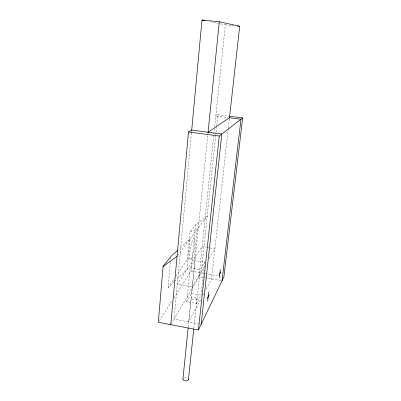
<?xml version="1.0" encoding="UTF-8"?>
<svg xmlns="http://www.w3.org/2000/svg" width="401" height="401" viewBox="0 0 401 401"><rect width="100%" height="100%" fill="white"/><g stroke="black" fill="none" stroke-linecap="round" stroke-linejoin="round"><path stroke-width="0.3" stroke-dasharray="2 1.5" d="M173.999 281.908L168.114 287.542L170.375 262.084M170.595 259.597L170.816 257.116M191.412 133.172L174.034 319.116L200.585 324.138M191.437 132.886L191.643 130.681M175.823 276.374L187.382 259.622L190.094 231.823L195.658 224.68L207.222 216.094L177.052 256.294M186.776 301.717L190.144 267.833L194.911 260.53L204.645 262.189L201.117 295.161L196.635 303.522L186.776 301.717L191.563 293.437L194.911 260.53M173.828 298.033L191.006 271.131L195.658 224.68M188.204 327.266L191.162 298.194M208.074 132.225L188.781 321.908L201.021 298.76M214.465 128.771L198.971 276.725L204.435 277.682M214.69 126.596L225.347 24.812L209.172 21.514M193.813 328.479L196.946 298.585M196.635 303.522L200.199 269.572L204.645 262.189M215.758 135.307L201.217 272.911L171.357 323.662M215.823 134.686L216.024 132.816M216.089 132.195L216.746 125.969M216.811 125.348L217.928 114.761L229.061 116.175M228.304 128.325L211.507 278.921L205.392 290.494M228.375 127.703L229.362 118.861M203.061 294.9L203.643 293.803M204.4 266.485L192.345 286.885L177.297 284.199L202.124 246.65L206.37 247.357M209.162 258.434L214.871 248.77L206.981 247.457M159.347 320.72L172.48 300.143M168.114 287.542L174.42 278.404M174.45 281.477L187.117 269.347L190.099 238.911L178.651 249.377M217.928 114.761L215.798 116.004L228.079 117.568M190.094 231.823L197.202 229.442L194.259 258.545L187.382 259.622M225.347 24.812L231.322 25.408M231.918 25.469L234.309 25.709M190.144 267.833L200.199 269.572M191.006 271.131L204.896 273.547M205.507 273.657L220.224 276.214M205.041 277.788L222.024 280.765M191.563 293.437L201.117 295.161M184.254 377.973A2.777 1.539 5.9 0 1 187.593 378.409M192.099 299.141A2.907 1.233 5.9 0 0 196.881 298.905A2.907 1.233 5.9 0 0 193.187 297.141A2.907 1.233 5.9 0 0 192.099 299.141M192.505 256.229A10.827 1.94 -80.5 0 0 194.32 238.615A10.827 1.94 -80.5 0 0 189.808 252.324A10.827 1.94 -80.5 0 0 192.505 256.229"/><path stroke-width="0.6" d="M177.738 250.214L170.871 256.495L163.082 266.49L158.335 322.299L198.435 329.958L223.898 276.855L242.665 117.899L229.678 116.25M170.766 324.675L188.49 131.939L191.703 130.059L221.833 134.044L201.172 324.249M191.673 130.39L201.984 20.05L219.307 21.774L239.688 26.245L229.432 118.24M182.921 379.231L188.144 327.888M208.039 132.546L219.307 21.774M188.46 379.552L193.748 329.106M198.435 329.958L219.277 136.029L242.665 117.899M207.688 301.206L208.69 292.164M219.387 277.687L220.35 269.382M222.024 280.765L240.976 119.207L229.307 117.724M207.197 298.665L209.167 294.76M219.051 275.161L220.67 271.948M163.082 266.49L177.052 256.294M208.074 132.225L229.482 117.744M237.297 26.01L239.688 26.245M188.49 131.939L219.277 136.029M201.984 20.05L204.981 20.662M188.345 379.145A2.777 1.539 5.9 0 1 185.758 380.95A2.777 1.539 5.9 0 1 183.001 378.835"/></g></svg>
